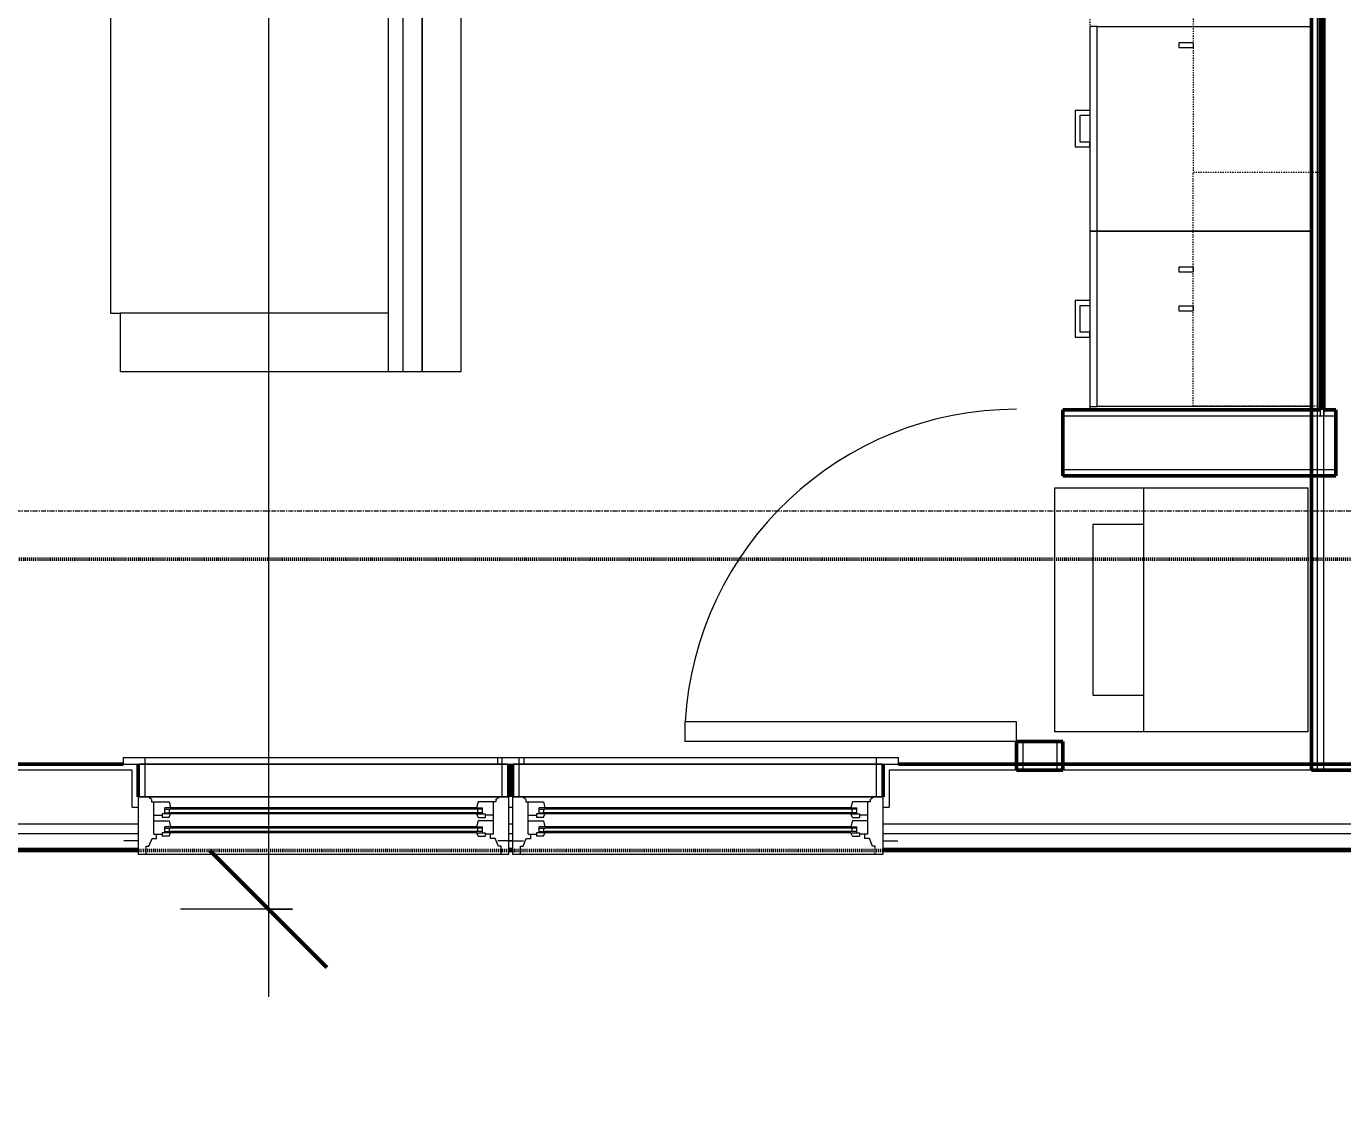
# Model space of a CAD drawing. Header units: inches. Extents: x -4217 to -1814, y 9706 to 12425.
# Drawn here: x -2649.2 to -2514.2, y 11221.4 to 11331.9 of the extents above; entities that cross this region are included whole.
import ezdxf

# ---------------------------------------------------------------- set-up
doc = ezdxf.new("R2010")
doc.units = ezdxf.units.IN
doc.header["$MEASUREMENT"] = 0
for name, pattern in [('Dash', [0.25, 0.125, -0.125]), ('Dash 1_16_', [0.125, 0.0625, -0.0625]), ('Grid Line 1_2_', [0.875, 0.5, -0.125, 0.125, -0.125])]:
    doc.linetypes.add(name, pattern=pattern)
for name, color, linetype, lineweight in [('A-ANNO-DIMS', 211, 'Continuous', 9), ('A-ANNO-DIMS-96', 211, 'Continuous', 9), ('A-DOOR-1', 250, 'Continuous', 9), ('A-DOOR-2', 90, 'Continuous', 20), ('A-GLAZ-1', 250, 'Continuous', 9), ('A-GLAZ-2', 90, 'Continuous', 20), ('A-WALL', 113, 'Continuous', 13), ('A-WALL-3', 10, 'Continuous', 50), ('A-WALL-4', 50, 'Continuous', 13), ('C-PROP-LINE-2', 91, 'Dash 1_16_', 50), ('I-FURN', 30, 'Continuous', 9), ('I-FURN-1', 250, 'Continuous', 9), ('I-WALL-3', 2, 'Continuous', 50), ('P-SANR-FIXT-2', 250, 'Continuous', 9), ('Q-CASE-3', 250, 'Continuous', 9), ('Q-CASE-4', 250, 'Dash', 9), ('Q-CASE-HDLN-1', 250, 'Dash', 9), ('S-GRID-1', 1, 'Grid Line 1_2_', 9)]:
    doc.layers.add(name, color=color, linetype=linetype, lineweight=lineweight)
doc.styles.add('Century Gothic', font='ufonts.com_century-gothic.ttf', dxfattribs={"height": 9})
doc.dimstyles.new('OD__1_8__Tol__', dxfattribs={"dimscale": 12, "dimtxt": 9.397514, "dimasz": 1, "dimexe": 0.75, "dimexo": 0.5, "dimgap": 0.125, "dimtad": 1, "dimdec": 3, "dimrnd": 0.125, "dimzin": 3, "dimdsep": 46, "dimlunit": 4, "dimtxsty": 'Century Gothic', "dimblk1": 'OBLIQUE', "dimblk2": 'OBLIQUE', "dimsah": 1, "dimcen": 0.09, "dimdle": 0.75, "dimazin": 0, "dimtfac": 1, "dimtdec": 4, "dimtix": 1, "dimtmove": 0, "dimatfit": 3, "dimfxl": 1, "dimtvp": 1, "dimtfill": 1, "dimfrac": 2, "dimtolj": 1, "dimtzin": 0, "dimarcsym": 2})

# ---------------------------------------------------------------- blocks, each defined once
blk = doc.blocks.new('DIMBLOCK8-FLOOR PLAN - 3RD FLOOR')
at = {"layer": 'A-ANNO-DIMS-96'}
for p, q in [((-2714.72, 11249.64), (-2714.72, 11113.58)), ((-2714.72, 11122.58), (-2714.72, 11249.64)), ((-2072.36, 11245.83), (-2072.36, 11113.58)), ((-2072.36, 11122.58), (-2072.36, 11245.83)), ((-2714.72, 11122.58), (-2063.36, 11122.58))]:
    blk.add_line(p, q, dxfattribs=at)
at = {"layer": 'A-ANNO-DIMS-96', "lineweight": 50}
for p, q in [((-2714.72, 11122.58), (-2708.72, 11128.58)), ((-2072.36, 11122.58), (-2066.36, 11128.58)), ((-2714.72, 11122.58), (-2720.72, 11116.58)), ((-2072.36, 11122.58), (-2078.36, 11116.58))]:
    blk.add_line(p, q, dxfattribs=at)
at = {"layer": 'A-ANNO-DIMS-96', "color": 0, "insert": (-2424.27, 11135.62), "char_height": 9, "width": 73.7481, "attachment_point": 1, "line_spacing_factor": 0.984502, "style": 'Century Gothic', "bg_fill": 3, "box_fill_scale": 1.25, "bg_fill_color": 256, "bg_fill_true_color": 13158600, "bg_fill_transparency": 0}
blk.add_mtext('53\' - 6 3/8"', dxfattribs=at)
blk = doc.blocks.new('_Oblique')
at = {"color": 0, "linetype": 'ByBlock', "lineweight": -2}
blk.add_line((-0.5, -0.5), (0.5, 0.5), dxfattribs=at)
blk = doc.blocks.new('DIMBLOCK25-FLOOR PLAN - 3RD FLOOR')
at = {"layer": 'A-ANNO-DIMS-96', "lineweight": 50}
for p, q in [((-2624.39, 11682.99), (-2630.39, 11688.99)), ((-2624.39, 11682.99), (-2618.39, 11676.99)), ((-2624.39, 11241.39), (-2630.39, 11247.39)), ((-2624.39, 11241.39), (-2618.39, 11235.39))]:
    blk.add_line(p, q, dxfattribs=at)
at = {"layer": 'A-ANNO-DIMS-96'}
for p, q in [((-2621.9, 11682.99), (-2633.39, 11682.99)), ((-2624.39, 11682.99), (-2624.39, 11232.39)), ((-2624.39, 11682.99), (-2621.9, 11682.99)), ((-2621.9, 11241.39), (-2633.39, 11241.39)), ((-2624.39, 11241.39), (-2621.9, 11241.39))]:
    blk.add_line(p, q, dxfattribs=at)
at = {"layer": 'A-ANNO-DIMS-96', "color": 0, "insert": (-2637.42, 11431.46), "char_height": 9, "width": 73.7481, "attachment_point": 1, "rotation": 90, "line_spacing_factor": 0.984502, "style": 'Century Gothic', "bg_fill": 3, "box_fill_scale": 1.25, "bg_fill_color": 256, "bg_fill_true_color": 13158600, "bg_fill_transparency": 0}
blk.add_mtext('36\' - 9 5/8"', dxfattribs=at)

msp = doc.modelspace()

# ---------------------------------------------------------------- linework, layer by layer
at = {"layer": 'A-DOOR-1'}
msp.add_arc((-2547.62514, 11258.5769), 34.06659, 90, 176.634313, dxfattribs=at)
at = {"layer": 'A-DOOR-2'}
for p, q in [((-2547.62514, 11260.5769), (-2581.63297, 11260.5769)), ((-2581.63297, 11258.5769), (-2581.63297, 11260.5769)), ((-2547.62514, 11258.5769), (-2547.62514, 11260.5769)), ((-2547.62514, 11258.5769), (-2581.63297, 11258.5769))]:
    msp.add_line(p, q, dxfattribs=at)
at = {"layer": 'A-GLAZ-1'}
msp.add_line((-2559.74952, 11256.8894), (-2600.89796, 11256.8894), dxfattribs=at)
at = {"layer": 'A-WALL'}
for p, q in [((-2516.74874, 11255.6394), (-2516.74874, 11376.97621)), ((-2516.12374, 11255.6394), (-2516.12374, 11376.97621))]:
    msp.add_line(p, q, dxfattribs=at)
at = {"layer": 'A-WALL-3'}
for p, q in [((-2516.49874, 11376.97621), (-2516.49874, 11292.5769)), ((-2516.12374, 11292.5769), (-2516.12374, 11376.97621)), ((-2516.49874, 11292.5769), (-2542.87514, 11292.5769)), ((-2542.87514, 11292.5769), (-2542.87514, 11285.8269)), ((-2514.87374, 11292.5769), (-2516.12374, 11292.5769)), ((-2514.87374, 11285.8269), (-2514.87374, 11292.5769)), ((-2542.87514, 11285.8269), (-2514.87374, 11285.8269)), ((-2542.87514, 11258.5769), (-2547.62514, 11258.5769))]:
    msp.add_line(p, q, dxfattribs=at)
at = {"layer": 'A-WALL-4'}
for p, q in [((-2516.49874, 11292.5769), (-2516.49874, 11291.9519)), ((-2516.12374, 11292.5769), (-2516.12374, 11291.9519)), ((-2516.49874, 11291.9519), (-2542.87514, 11291.9519)), ((-2516.12374, 11291.9519), (-2516.49874, 11291.9519)), ((-2516.12374, 11291.9519), (-2516.49874, 11291.9519)), ((-2514.87374, 11291.9519), (-2516.12374, 11291.9519)), ((-2514.87374, 11286.4519), (-2542.87514, 11286.4519))]:
    msp.add_line(p, q, dxfattribs=at)
at = {"layer": 'I-FURN'}
for p, q in [((-2612.09874, 11380.51459), (-2612.09874, 11296.51459)), ((-2610.59874, 11380.51459), (-2610.59874, 11296.51459)), ((-2608.59874, 11380.51459), (-2608.59874, 11296.51459)), ((-2608.59874, 11296.51459), (-2608.59874, 11380.51459)), ((-2640.59874, 11374.51459), (-2640.59874, 11302.51459)), ((-2612.09874, 11296.51459), (-2608.59874, 11296.51459))]:
    msp.add_line(p, q, dxfattribs=at)
at = {"layer": 'I-FURN-1'}
for p, q in [((-2604.59874, 11296.51459), (-2604.59874, 11380.51459)), ((-2608.59874, 11296.51459), (-2604.59874, 11296.51459))]:
    msp.add_line(p, q, dxfattribs=at)
at = {"layer": 'I-WALL-3'}
for p, q in [((-2517.37374, 11376.97621), (-2517.37374, 11255.6394)), ((-2517.37374, 11255.6394), (-2508.87374, 11255.6394))]:
    msp.add_line(p, q, dxfattribs=at)
at = {"layer": 'P-SANR-FIXT-2'}
for p, q in [((-2543.71264, 11284.5769), (-2517.71264, 11284.5769)), ((-2543.71264, 11259.5769), (-2543.71264, 11284.5769)), ((-2534.61889, 11284.5769), (-2534.61889, 11259.5769)), ((-2517.71264, 11259.5769), (-2517.71264, 11284.5769)), ((-2539.80639, 11280.8269), (-2539.80639, 11263.3269)), ((-2534.61889, 11280.8269), (-2539.80639, 11280.8269)), ((-2539.80639, 11263.3269), (-2534.61889, 11263.3269)), ((-2517.71264, 11259.5769), (-2543.71264, 11259.5769))]:
    msp.add_line(p, q, dxfattribs=at)
at = {"layer": 'Q-CASE-3'}
for p, q in [((-2540.12374, 11331.9206), (-2540.12374, 11310.9206)), ((-2539.37374, 11331.9206), (-2540.12374, 11331.9206)), ((-2539.37374, 11310.9206), (-2539.37374, 11331.9206)), ((-2539.37374, 11331.9206), (-2517.37374, 11331.9206)), ((-2529.49874, 11330.22621), (-2530.99799, 11330.22621)), ((-2530.99799, 11330.22621), (-2530.99799, 11329.73776)), ((-2530.99799, 11329.73776), (-2529.49874, 11329.73776)), ((-2529.49874, 11330.22621), (-2529.49874, 11329.73776)), ((-2540.12374, 11323.2956), (-2541.62374, 11323.2956)), ((-2541.62374, 11323.2956), (-2541.62374, 11319.5456)), ((-2541.12436, 11322.79622), (-2540.12374, 11322.79622)), ((-2541.12436, 11320.04497), (-2541.12436, 11322.79622)), ((-2540.12374, 11323.2956), (-2540.12374, 11322.79622)), ((-2540.12374, 11320.04497), (-2541.12436, 11320.04497)), ((-2540.12374, 11319.5456), (-2540.12374, 11320.04497)), ((-2541.62374, 11319.5456), (-2540.12374, 11319.5456)), ((-2540.12374, 11310.9206), (-2539.37374, 11310.9206)), ((-2540.12374, 11310.9206), (-2540.12374, 11292.9206)), ((-2539.37374, 11310.9206), (-2540.12374, 11310.9206)), ((-2517.37374, 11310.9206), (-2539.37374, 11310.9206)), ((-2539.37374, 11292.9206), (-2539.37374, 11310.9206)), ((-2539.37374, 11310.9206), (-2517.37374, 11310.9206)), ((-2530.99799, 11307.21465), (-2530.99799, 11306.72621)), ((-2529.49874, 11307.21465), (-2530.99799, 11307.21465)), ((-2530.99799, 11306.72621), (-2529.49874, 11306.72621)), ((-2529.49874, 11307.21465), (-2529.49874, 11306.72621)), ((-2540.12374, 11303.7956), (-2541.62374, 11303.7956)), ((-2541.62374, 11303.7956), (-2541.62374, 11300.0456)), ((-2540.12374, 11303.7956), (-2540.12374, 11303.29622)), ((-2541.12436, 11303.29622), (-2540.12374, 11303.29622)), ((-2541.12436, 11300.54497), (-2541.12436, 11303.29622)), ((-2530.99799, 11303.21465), (-2530.99799, 11302.72621)), ((-2529.49874, 11303.21465), (-2530.99799, 11303.21465)), ((-2530.99799, 11302.72621), (-2529.49874, 11302.72621)), ((-2529.49874, 11303.21465), (-2529.49874, 11302.72621)), ((-2541.62374, 11300.0456), (-2540.12374, 11300.0456)), ((-2540.12374, 11300.54497), (-2541.12436, 11300.54497)), ((-2540.12374, 11300.0456), (-2540.12374, 11300.54497)), ((-2540.12374, 11292.9206), (-2539.37374, 11292.9206)), ((-2517.37374, 11292.9206), (-2539.37374, 11292.9206))]:
    msp.add_line(p, q, dxfattribs=at)
at = {"layer": 'Q-CASE-4'}
for p, q in [((-2529.49874, 11346.97621), (-2529.49874, 11316.97621)), ((-2516.49874, 11316.97621), (-2516.49874, 11346.97621)), ((-2529.49874, 11316.97621), (-2516.49874, 11316.97621)), ((-2529.49874, 11316.97621), (-2516.49874, 11316.97621)), ((-2529.49874, 11292.97621), (-2529.49874, 11316.97621)), ((-2516.49874, 11316.97621), (-2516.49874, 11292.97621)), ((-2516.49874, 11292.97621), (-2529.49874, 11292.97621))]:
    msp.add_line(p, q, dxfattribs=at)
at = {"layer": 'Q-CASE-HDLN-1'}
msp.add_line((-2540.12374, 11422.9206), (-2540.12374, 11292.5769), dxfattribs=at)

# ---------------------------------------------------------------- next in the draw order: dimensions: what is measured, and where the dimension line sits
at = {"layer": 'A-ANNO-DIMS'}
dim = msp.add_linear_dim(base=(-2072.3612366797, 11122.5792649421), p1=(-2714.7237366793, 11255.6393961105), p2=(-2072.3612366797, 11251.8268961105), dimstyle='OD__1_8__Tol__', override={"dimpost": '<>', "dimfxl": 642.373814}, dxfattribs=at)
dim.commit()
dim.dimension.update_dxf_attribs({"geometry": 'DIMBLOCK8-FLOOR PLAN - 3RD FLOOR', "text_midpoint": (-2393.5424866795, 11129.3042819759)})

# ---------------------------------------------------------------- next in the draw order: linework, layer by layer
at = {"layer": 'A-GLAZ-1'}
for p, q in [((-2600.89796, 11256.8894), (-2600.89796, 11256.2644)), ((-2600.89796, 11256.2644), (-2559.74952, 11256.2644)), ((-2600.39952, 11256.2644), (-2600.39952, 11256.8894)), ((-2600.39952, 11252.8894), (-2600.39952, 11256.2644)), ((-2599.77452, 11252.8894), (-2599.77452, 11256.2644)), ((-2561.37452, 11256.2644), (-2599.27296, 11256.2644)), ((-2599.27296, 11256.2644), (-2599.27296, 11252.8894)), ((-2598.64796, 11256.2644), (-2598.64796, 11256.8894)), ((-2598.64796, 11252.8894), (-2598.64796, 11256.2644)), ((-2598.14952, 11256.2644), (-2598.14952, 11256.8894)), ((-2561.99952, 11256.2644), (-2561.99952, 11256.8894)), ((-2561.99952, 11252.8894), (-2561.99952, 11256.2644)), ((-2561.37452, 11252.8894), (-2561.37452, 11256.2644)), ((-2559.74952, 11256.2644), (-2559.74952, 11256.8894)), ((-2599.27296, 11252.8894), (-2561.37452, 11252.8894)), ((-2602.43077, 11251.6394), (-2603.02452, 11251.6394)), ((-2602.43077, 11251.2644), (-2603.02452, 11251.2644)), ((-2602.89952, 11251.2644), (-2602.89952, 11251.6394)), ((-2596.61671, 11251.6394), (-2596.02296, 11251.6394)), ((-2596.61671, 11251.2644), (-2596.02296, 11251.2644)), ((-2596.14796, 11251.2644), (-2596.14796, 11251.6394)), ((-2564.62452, 11251.7644), (-2596.02296, 11251.7644)), ((-2564.62452, 11251.6394), (-2596.02296, 11251.6394)), ((-2564.62452, 11251.2644), (-2596.02296, 11251.2644)), ((-2564.62452, 11251.1394), (-2596.02296, 11251.1394)), ((-2564.03077, 11251.6394), (-2564.62452, 11251.6394)), ((-2564.03077, 11251.2644), (-2564.62452, 11251.2644)), ((-2564.49952, 11251.2644), (-2564.49952, 11251.6394)), ((-2602.43077, 11249.7019), (-2603.02452, 11249.7019)), ((-2602.89952, 11249.3269), (-2602.89952, 11249.7019)), ((-2596.61671, 11249.7019), (-2596.02296, 11249.7019)), ((-2596.14796, 11249.3269), (-2596.14796, 11249.7019)), ((-2564.62452, 11249.8269), (-2596.02296, 11249.8269)), ((-2564.62452, 11249.7019), (-2596.02296, 11249.7019)), ((-2564.03077, 11249.7019), (-2564.62452, 11249.7019)), ((-2564.49952, 11249.3269), (-2564.49952, 11249.7019)), ((-2602.43077, 11249.3269), (-2603.02452, 11249.3269)), ((-2596.61671, 11249.3269), (-2596.02296, 11249.3269)), ((-2564.62452, 11249.3269), (-2596.02296, 11249.3269)), ((-2564.62452, 11249.2019), (-2596.02296, 11249.2019)), ((-2564.03077, 11249.3269), (-2564.62452, 11249.3269))]:
    msp.add_line(p, q, dxfattribs=at)
at = {"layer": 'A-GLAZ-2'}
for p, q in [((-2602.86827, 11252.3894), (-2603.02452, 11251.7644)), ((-2601.05577, 11252.3894), (-2602.86827, 11252.3894)), ((-2601.30577, 11249.0769), (-2601.30577, 11252.3894)), ((-2601.05577, 11252.60924), (-2600.72189, 11252.8894)), ((-2601.05577, 11252.60924), (-2601.05577, 11252.3894)), ((-2599.71202, 11247.0144), (-2599.71202, 11252.8894)), ((-2561.31202, 11252.8894), (-2599.33546, 11252.8894)), ((-2599.33546, 11252.8894), (-2599.33546, 11247.0144)), ((-2597.99171, 11252.60924), (-2598.32559, 11252.8894)), ((-2597.99171, 11252.60924), (-2597.99171, 11252.3894)), ((-2597.99171, 11252.3894), (-2596.17921, 11252.3894)), ((-2597.74171, 11249.0769), (-2597.74171, 11252.3894)), ((-2596.17921, 11252.3894), (-2596.02296, 11251.7644)), ((-2564.46827, 11252.3894), (-2564.62452, 11251.7644)), ((-2562.65577, 11252.3894), (-2564.46827, 11252.3894)), ((-2562.90577, 11249.0769), (-2562.90577, 11252.3894)), ((-2562.65577, 11252.60924), (-2562.32189, 11252.8894)), ((-2562.65577, 11252.60924), (-2562.65577, 11252.3894)), ((-2561.31202, 11247.0144), (-2561.31202, 11252.8894)), ((-2603.02452, 11251.7644), (-2602.43077, 11251.7644)), ((-2602.86827, 11250.79565), (-2603.02139, 11251.1394)), ((-2603.02139, 11251.1394), (-2602.14952, 11251.1394)), ((-2602.86827, 11250.79565), (-2602.14952, 11250.79565)), ((-2602.43077, 11251.1394), (-2602.43077, 11251.7644)), ((-2602.14952, 11251.1394), (-2602.14952, 11250.79565)), ((-2601.30577, 11251.0144), (-2602.14952, 11251.0144)), ((-2597.74171, 11251.0144), (-2596.89796, 11251.0144)), ((-2596.89796, 11251.1394), (-2596.89796, 11250.79565)), ((-2596.02608, 11251.1394), (-2596.89796, 11251.1394)), ((-2596.17921, 11250.79565), (-2596.89796, 11250.79565)), ((-2596.61671, 11251.1394), (-2596.61671, 11251.7644)), ((-2596.02296, 11251.7644), (-2596.61671, 11251.7644)), ((-2596.17921, 11250.79565), (-2596.02608, 11251.1394)), ((-2564.62452, 11251.7644), (-2564.03077, 11251.7644)), ((-2564.46827, 11250.79565), (-2564.62139, 11251.1394)), ((-2564.62139, 11251.1394), (-2563.74952, 11251.1394)), ((-2564.46827, 11250.79565), (-2563.74952, 11250.79565)), ((-2564.03077, 11251.1394), (-2564.03077, 11251.7644)), ((-2563.74952, 11251.1394), (-2563.74952, 11250.79565)), ((-2562.90577, 11251.0144), (-2563.74952, 11251.0144)), ((-2602.86827, 11250.4519), (-2603.02452, 11249.8269)), ((-2603.02452, 11249.8269), (-2602.43077, 11249.8269)), ((-2601.30577, 11250.4519), (-2602.86827, 11250.4519)), ((-2602.43077, 11249.2019), (-2602.43077, 11249.8269)), ((-2597.74171, 11250.4519), (-2596.17921, 11250.4519)), ((-2596.61671, 11249.2019), (-2596.61671, 11249.8269)), ((-2596.02296, 11249.8269), (-2596.61671, 11249.8269)), ((-2596.17921, 11250.4519), (-2596.02296, 11249.8269)), ((-2564.46827, 11250.4519), (-2564.62452, 11249.8269)), ((-2564.62452, 11249.8269), (-2564.03077, 11249.8269)), ((-2562.90577, 11250.4519), (-2564.46827, 11250.4519)), ((-2564.03077, 11249.2019), (-2564.03077, 11249.8269)), ((-2602.86827, 11248.85815), (-2603.02139, 11249.2019)), ((-2603.02139, 11249.2019), (-2602.14952, 11249.2019)), ((-2602.86827, 11248.85815), (-2602.14952, 11248.85815)), ((-2602.14952, 11249.2019), (-2602.14952, 11248.85815)), ((-2601.30577, 11249.0769), (-2602.14952, 11249.0769)), ((-2601.58702, 11248.6394), (-2601.58702, 11249.0769)), ((-2601.11827, 11248.6394), (-2601.58702, 11248.6394)), ((-2600.7992, 11247.8269), (-2601.11827, 11248.6394)), ((-2599.33546, 11248.3894), (-2600.83546, 11248.3894)), ((-2599.71202, 11248.3894), (-2598.21202, 11248.3894)), ((-2598.24827, 11247.8269), (-2597.92921, 11248.6394)), ((-2597.92921, 11248.6394), (-2597.46046, 11248.6394)), ((-2597.74171, 11249.0769), (-2596.89796, 11249.0769)), ((-2597.46046, 11248.6394), (-2597.46046, 11249.0769)), ((-2596.89796, 11249.2019), (-2596.89796, 11248.85815)), ((-2596.02608, 11249.2019), (-2596.89796, 11249.2019)), ((-2596.17921, 11248.85815), (-2596.89796, 11248.85815)), ((-2596.17921, 11248.85815), (-2596.02608, 11249.2019)), ((-2564.46827, 11248.85815), (-2564.62139, 11249.2019)), ((-2564.62139, 11249.2019), (-2563.74952, 11249.2019)), ((-2564.46827, 11248.85815), (-2563.74952, 11248.85815)), ((-2563.74952, 11249.2019), (-2563.74952, 11248.85815)), ((-2562.90577, 11249.0769), (-2563.74952, 11249.0769)), ((-2563.18702, 11248.6394), (-2563.18702, 11249.0769)), ((-2562.71827, 11248.6394), (-2563.18702, 11248.6394)), ((-2562.3992, 11247.8269), (-2562.71827, 11248.6394)), ((-2561.31202, 11248.3894), (-2559.81202, 11248.3894)), ((-2600.52452, 11247.8269), (-2600.7992, 11247.8269)), ((-2600.52452, 11247.0144), (-2600.52452, 11247.8269)), ((-2599.33546, 11247.0144), (-2561.31202, 11247.0144)), ((-2598.52296, 11247.8269), (-2598.24827, 11247.8269)), ((-2598.52296, 11247.0144), (-2598.52296, 11247.8269)), ((-2562.12452, 11247.8269), (-2562.3992, 11247.8269)), ((-2562.12452, 11247.0144), (-2562.12452, 11247.8269))]:
    msp.add_line(p, q, dxfattribs=at)
at = {"layer": 'A-WALL-3'}
for p, q in [((-2547.62514, 11258.5769), (-2547.62514, 11255.6394)), ((-2542.87514, 11255.6394), (-2542.87514, 11258.5769)), ((-2599.71202, 11256.2644), (-2599.71202, 11252.8894)), ((-2599.33546, 11252.8894), (-2599.33546, 11256.2644)), ((-2561.31202, 11256.2644), (-2561.31202, 11252.8894)), ((-2447.29796, 11256.2644), (-2559.74952, 11256.2644)), ((-2547.62514, 11255.6394), (-2542.87514, 11255.6394)), ((-2599.71202, 11247.3894), (-2599.33546, 11247.3894)), ((-2561.31202, 11247.3894), (-2445.73546, 11247.3894))]:
    msp.add_line(p, q, dxfattribs=at)
at = {"layer": 'A-WALL-4'}
for p, q in [((-2547.00014, 11258.5769), (-2547.00014, 11255.6394)), ((-2543.50014, 11258.5769), (-2543.50014, 11255.6394)), ((-2560.68702, 11255.6394), (-2560.68702, 11251.8269)), ((-2446.36046, 11255.6394), (-2560.68702, 11255.6394)), ((-2599.71202, 11251.8269), (-2599.33546, 11251.8269)), ((-2561.31202, 11251.8269), (-2560.68702, 11251.8269)), ((-2599.71202, 11250.1394), (-2599.33546, 11250.1394)), ((-2561.31202, 11250.1394), (-2445.73546, 11250.1394)), ((-2599.71202, 11249.1394), (-2599.33546, 11249.1394)), ((-2561.31202, 11249.1394), (-2445.73546, 11249.1394)), ((-2599.71202, 11247.6394), (-2599.33546, 11247.6394)), ((-2561.31202, 11247.6394), (-2445.73546, 11247.6394))]:
    msp.add_line(p, q, dxfattribs=at)

# ---------------------------------------------------------------- next in the draw order: dimensions: what is measured, and where the dimension line sits
at = {"layer": 'A-ANNO-DIMS'}
dim = msp.add_linear_dim(base=(-2624.38578, 11241.3894), p1=(-2615.9005, 11682.9894), p2=(-2615.9005, 11241.3894), angle=90, dimstyle='OD__1_8__Tol__', override={"dimpost": '<>', "dimfxl": 441.6}, dxfattribs=at)
dim.commit()
dim.dimension.update_dxf_attribs({"geometry": 'DIMBLOCK25-FLOOR PLAN - 3RD FLOOR', "text_midpoint": (-2631.1108, 11462.1894)})

# ---------------------------------------------------------------- next in the draw order: linework, layer by layer
at = {"layer": 'A-GLAZ-1'}
for p, q in [((-2598.14952, 11256.8894), (-2639.29796, 11256.8894)), ((-2639.29796, 11256.8894), (-2639.29796, 11256.2644)), ((-2639.29796, 11256.2644), (-2598.14952, 11256.2644)), ((-2599.77452, 11256.2644), (-2637.67296, 11256.2644)), ((-2637.67296, 11256.2644), (-2637.67296, 11252.8894)), ((-2637.04796, 11256.2644), (-2637.04796, 11256.8894)), ((-2637.04796, 11252.8894), (-2637.04796, 11256.2644)), ((-2637.67296, 11252.8894), (-2599.77452, 11252.8894)), ((-2635.01671, 11251.6394), (-2634.42296, 11251.6394)), ((-2635.01671, 11251.2644), (-2634.42296, 11251.2644)), ((-2634.54796, 11251.2644), (-2634.54796, 11251.6394)), ((-2603.02452, 11251.7644), (-2634.42296, 11251.7644)), ((-2603.02452, 11251.6394), (-2634.42296, 11251.6394)), ((-2603.02452, 11251.2644), (-2634.42296, 11251.2644)), ((-2603.02452, 11251.1394), (-2634.42296, 11251.1394)), ((-2635.01671, 11249.7019), (-2634.42296, 11249.7019)), ((-2634.54796, 11249.3269), (-2634.54796, 11249.7019)), ((-2603.02452, 11249.8269), (-2634.42296, 11249.8269)), ((-2603.02452, 11249.7019), (-2634.42296, 11249.7019)), ((-2635.01671, 11249.3269), (-2634.42296, 11249.3269)), ((-2603.02452, 11249.3269), (-2634.42296, 11249.3269)), ((-2603.02452, 11249.2019), (-2634.42296, 11249.2019))]:
    msp.add_line(p, q, dxfattribs=at)
at = {"layer": 'A-GLAZ-2'}
for p, q in [((-2599.71202, 11252.8894), (-2637.73546, 11252.8894)), ((-2637.73546, 11252.8894), (-2637.73546, 11247.0144)), ((-2636.39171, 11252.60924), (-2636.72559, 11252.8894)), ((-2636.39171, 11252.60924), (-2636.39171, 11252.3894)), ((-2636.39171, 11252.3894), (-2634.57921, 11252.3894)), ((-2636.14171, 11249.0769), (-2636.14171, 11252.3894)), ((-2634.57921, 11252.3894), (-2634.42296, 11251.7644)), ((-2636.14171, 11251.0144), (-2635.29796, 11251.0144)), ((-2635.29796, 11251.1394), (-2635.29796, 11250.79565)), ((-2634.42608, 11251.1394), (-2635.29796, 11251.1394)), ((-2634.57921, 11250.79565), (-2635.29796, 11250.79565)), ((-2635.01671, 11251.1394), (-2635.01671, 11251.7644)), ((-2634.42296, 11251.7644), (-2635.01671, 11251.7644)), ((-2634.57921, 11250.79565), (-2634.42608, 11251.1394)), ((-2636.14171, 11250.4519), (-2634.57921, 11250.4519)), ((-2635.01671, 11249.2019), (-2635.01671, 11249.8269)), ((-2634.42296, 11249.8269), (-2635.01671, 11249.8269)), ((-2634.57921, 11250.4519), (-2634.42296, 11249.8269)), ((-2637.73546, 11248.3894), (-2639.23546, 11248.3894)), ((-2636.64827, 11247.8269), (-2636.32921, 11248.6394)), ((-2636.32921, 11248.6394), (-2635.86046, 11248.6394)), ((-2636.14171, 11249.0769), (-2635.29796, 11249.0769)), ((-2635.86046, 11248.6394), (-2635.86046, 11249.0769)), ((-2635.29796, 11249.2019), (-2635.29796, 11248.85815)), ((-2634.42608, 11249.2019), (-2635.29796, 11249.2019)), ((-2634.57921, 11248.85815), (-2635.29796, 11248.85815)), ((-2634.57921, 11248.85815), (-2634.42608, 11249.2019)), ((-2637.73546, 11247.0144), (-2599.71202, 11247.0144)), ((-2636.92296, 11247.8269), (-2636.64827, 11247.8269)), ((-2636.92296, 11247.0144), (-2636.92296, 11247.8269))]:
    msp.add_line(p, q, dxfattribs=at)
at = {"layer": 'A-WALL-3'}
for p, q in [((-2639.29796, 11256.2644), (-2791.16124, 11256.2644)), ((-2637.73546, 11252.8894), (-2637.73546, 11256.2644)), ((-2676.51202, 11247.3894), (-2637.73546, 11247.3894))]:
    msp.add_line(p, q, dxfattribs=at)
at = {"layer": 'A-WALL-4'}
for p, q in [((-2638.36046, 11255.6394), (-2792.03624, 11255.6394)), ((-2638.36046, 11251.8269), (-2638.36046, 11255.6394)), ((-2638.36046, 11251.8269), (-2637.73546, 11251.8269)), ((-2792.66124, 11250.1394), (-2637.73546, 11250.1394)), ((-2674.76202, 11249.1394), (-2637.73546, 11249.1394)), ((-2674.76202, 11247.6394), (-2637.73546, 11247.6394))]:
    msp.add_line(p, q, dxfattribs=at)
at = {"layer": 'C-PROP-LINE-2'}
for p, q in [((-2099.26202, 11277.2894), (-3402.04874, 11277.2894)), ((-2068.92374, 11247.3894), (-3400.04874, 11247.3894))]:
    msp.add_line(p, q, dxfattribs=at)
at = {"layer": 'I-FURN'}
for p, q in [((-2640.59874, 11302.51459), (-2639.59874, 11302.51459)), ((-2612.09874, 11302.51459), (-2639.59874, 11302.51459)), ((-2639.59874, 11302.51459), (-2639.59874, 11296.51459)), ((-2639.59874, 11296.51459), (-2612.09874, 11296.51459))]:
    msp.add_line(p, q, dxfattribs=at)
at = {"layer": 'S-GRID-1'}
msp.add_line((-1814.20638, 11282.1894), (-4168.71446, 11282.1894), dxfattribs=at)

doc.saveas('drawing.dxf')
